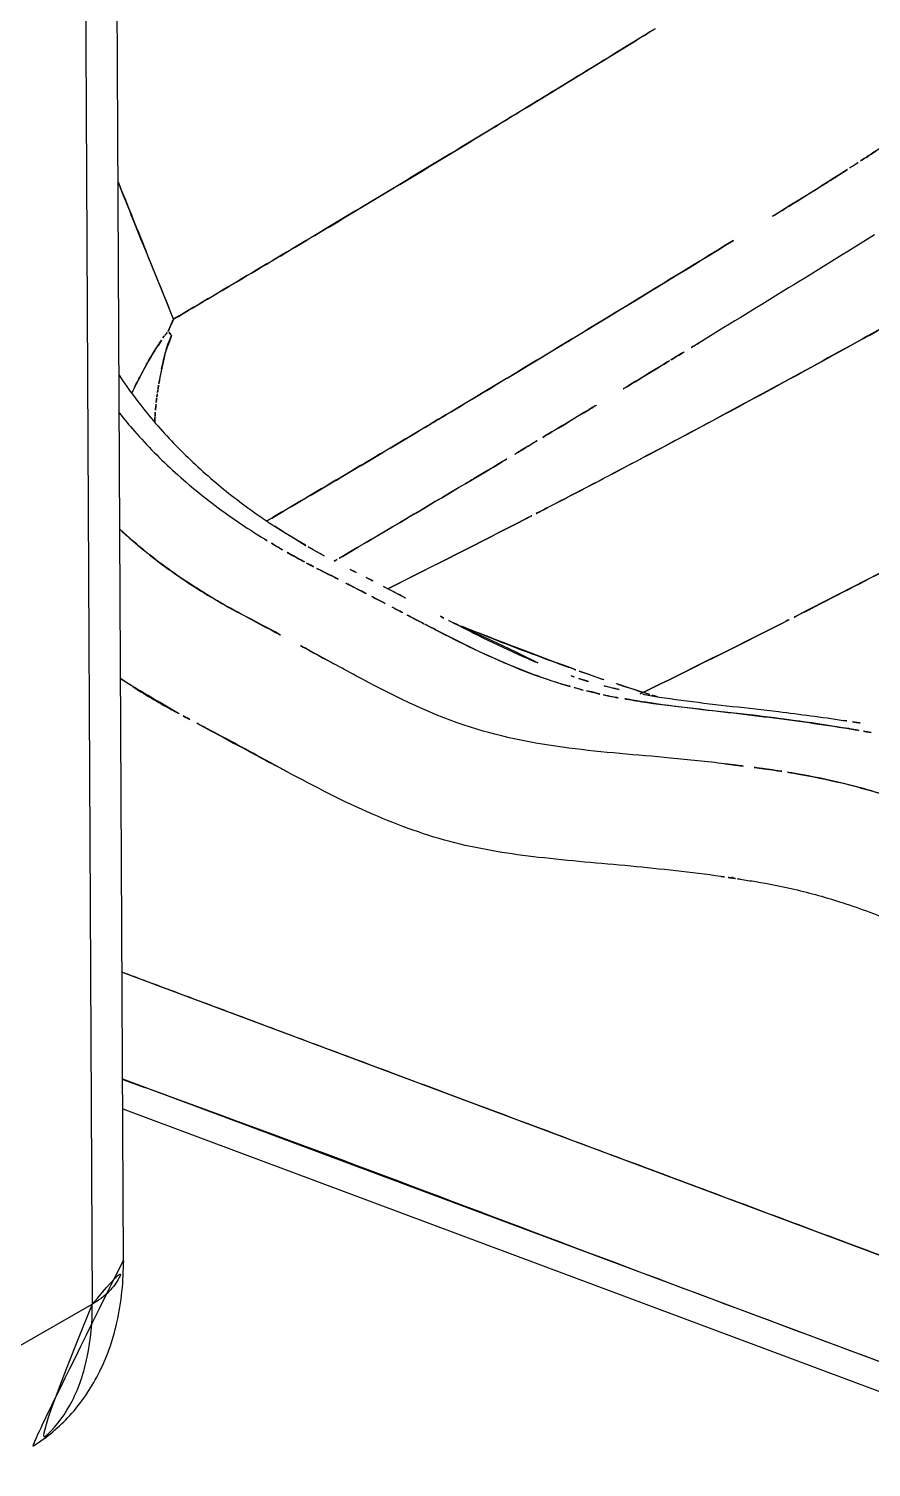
# Model space of a CAD drawing. Extents: x 16296660632 to 16296668616, y -37409619871 to -37409616241.
# Drawn here: x 16296668076 to 16296668186.7, y -37409617444 to -37409617254.8 of the extents above; entities that cross this region are included whole.
import ezdxf

# ---------------------------------------------------------------- set-up
doc = ezdxf.new("R2010")
doc.units = 0
doc.header["$LTSCALE"] = 10
doc.header["$MEASUREMENT"] = 0
doc.layers.get('0').update_dxf_attribs({"linetype": 'CONTINUOUS'})

msp = doc.modelspace()

# ---------------------------------------------------------------- linework, layer by layer
at = {"linetype": 'Continuous'}
for p, q in [((16296668088.412371, -37409617416.771408), (16296668087.58387, -37409617251.073227)), ((16296668083.4835, -37409617256.859154), (16296668084.311991, -37409617422.556259)), ((16296668088.223009, -37409617378.900688), (16296668208.670839, -37409617423.916588)), ((16296668088.293171, -37409617392.932938), (16296668211.48662, -37409617438.975212)), ((16296668088.31295, -37409617396.889137), (16296668214.3906, -37409617444.009361)), ((16296668088.412371, -37409617416.773773), (16296668088.412371, -37409617416.772072)), ((16296668074.545839, -37409617428.194633), (16296668084.311991, -37409617422.556259))]:
    msp.add_line(p, q, dxfattribs=at)
for points, start_tangent, end_tangent in [([(16296668057.62496, -37409617128.613457), (16296668063.731859, -37409617145.765358), (16296668068.934231, -37409617162.41938), (16296668073.299669, -37409617178.661713), (16296668076.87285, -37409617194.594391), (16296668079.67765, -37409617210.299339), (16296668081.722469, -37409617225.854103), (16296668083.00136, -37409617241.353271), (16296668083.483509, -37409617256.859154)], (0.3532709591, -0.935521047), (0.004562876, -0.99998959)), ([(16296668094.980129, -37409617293.036957), (16296668115.469219, -37409617280.866341), (16296668136.56481, -37409617268.134621), (16296668158.28039, -37409617254.837967)], (0.861656284, 0.5074923134), (0.8512581258, 0.5247471803)), ([(16296668158.277781, -37409617254.837212), (16296668136.72176, -37409617268.031578), (16296668115.62258, -37409617280.770393), (16296668094.98044, -37409617293.035843)], (-0.8510458083, -0.5250914513), (-0.8615969295, -0.5075930762)), ([(16296668186.002951, -37409617271.755363), (16296668186.65584, -37409617271.328644)], (0.8375478253, 0.5463640182), (0.8365920874, 0.5478263222)), ([(16296668186.65583, -37409617271.328644), (16296668186.06288, -37409617271.71637), (16296668186.00301, -37409617271.755463)], (-0.8364900775, -0.547982071), (-0.8374862481, -0.5464584012)), ([(16296668186.65584, -37409617271.328644), (16296668190.4482, -37409617268.817719)], (0.8365920874, 0.5478263222), (0.8310029425, 0.5562680195)), ([(16296668183.031, -37409617273.677422), (16296668184.374491, -37409617272.81263)], (0.8418160867, 0.5397644635), (0.8399058952, 0.5427320583)), ([(16296668184.37458, -37409617272.812782), (16296668183.031, -37409617273.677422)], (-0.8399297037, -0.5426952118), (-0.8419017688, -0.5396308105)), ([(16296668184.374491, -37409617272.81263), (16296668184.496679, -37409617272.73365)], (0.8399058955, 0.5427320579), (0.8397305909, 0.5430032548)), ([(16296668184.49678, -37409617272.733803), (16296668184.37458, -37409617272.812782)], (-0.8397483907, -0.5429757272), (-0.8399297034, -0.5426952122)), ([(16296668184.496679, -37409617272.73365), (16296668185.772961, -37409617271.905289)], (0.8397305909, 0.5430032547), (0.8378837256, 0.545848754)), ([(16296668185.773041, -37409617271.905403), (16296668184.49678, -37409617272.733803)], (-0.8378349098, -0.5459236795), (-0.8397483908, -0.542975727)), ([(16296668185.772961, -37409617271.905289), (16296668186.002951, -37409617271.755363)], (0.8378837255, 0.5458487542), (0.8375478254, 0.5463640181)), ([(16296668186.00301, -37409617271.755463), (16296668185.773041, -37409617271.905403)], (-0.8374862481, -0.5464584012), (-0.8378349099, -0.5459236795)), ([(16296668087.703239, -37409617274.985443), (16296668089.743641, -37409617280.051949), (16296668094.99161, -37409617293.042412)], (0.3732481359, -0.9277315501), (0.3752063849, -0.9269412973)), ([(16296668176.942921, -37409617277.513893), (16296668181.486509, -37409617274.663353), (16296668183.031, -37409617273.677422)], (0.8501859738, 0.5264824878), (0.8418160867, 0.5397644636)), ([(16296668183.031, -37409617273.677422), (16296668181.563801, -37409617274.613792), (16296668176.940559, -37409617277.512711)], (-0.8419017688, -0.5396308105), (-0.8503593271, -0.5262024466)), ([(16296668094.98044, -37409617293.035843), (16296668089.76235, -37409617280.156479), (16296668087.70347, -37409617275.054581)], (-0.3761909205, 0.9265421692), (-0.3737683585, 0.9275220828)), ([(16296668176.9401, -37409617277.511398), (16296668168.57057, -37409617282.675293)], (-0.8504271237, -0.5260928694), (-0.8516808284, -0.5240608423)), ([(16296668143.613371, -37409617318.083733), (16296668151.99432, -37409617313.718941), (16296668182.55197, -37409617297.287209), (16296668213.899469, -37409617279.583107)], (0.8882458687, 0.4593683454), (0.8655850682, 0.5007619092)), ([(16296668213.89946, -37409617279.583107), (16296668190.42321, -37409617292.907661), (16296668167.153919, -37409617305.660988), (16296668144.343, -37409617317.711159), (16296668143.61554, -37409617318.087898)], (-0.8660304647, -0.4999912341), (-0.8881034783, -0.4596435704)), ([(16296668130.791479, -37409617305.612648), (16296668152.174179, -37409617292.705971), (16296668168.57057, -37409617282.675308)], (0.8580308502, 0.5135981503), (0.8518074467, 0.5238550122)), ([(16296668168.57057, -37409617282.675293), (16296668152.036301, -37409617292.792343), (16296668130.791519, -37409617305.612709)], (-0.8516808285, -0.5240608423), (-0.8581008483, -0.5134811915)), ([(16296668187.117701, -37409617281.948631), (16296668164.498541, -37409617295.866982)], (-0.8500361332, -0.5267243797), (-0.853426657, -0.5212129517)), ([(16296668250.333941, -37409617292.13221), (16296668218.413549, -37409617310.110153), (16296668187.21533, -37409617326.739288), (16296668177.63727, -37409617331.659927)], (-0.865538099, -0.5008430884), (-0.8911091839, -0.4537889623)), ([(16296668177.63994, -37409617331.665161), (16296668179.30792, -37409617330.813828), (16296668202.563351, -37409617318.665977), (16296668226.36478, -37409617305.707008), (16296668250.333969, -37409617292.132187)], (0.8909838577, 0.4540349825), (0.8660304439, 0.4999912702)), ([(16296668094.29723, -37409617294.552834), (16296668094.519979, -37409617294.050308), (16296668094.74729, -37409617293.545677), (16296668094.980129, -37409617293.036957)], (0.4024561092, 0.9154392826), (0.4188408764, 0.9080596457)), ([(16296668094.99161, -37409617293.042412), (16296668094.76153, -37409617293.547333), (16296668094.532579, -37409617294.051064), (16296668094.305861, -37409617294.549072)], (-0.4150592513, -0.9097943822), (-0.4146093148, -0.9099995143)), ([(16296668092.035931, -37409617297.946358), (16296668092.473511, -37409617297.217293), (16296668093.26894, -37409617295.960373), (16296668093.5809, -37409617295.49987)], (0.5082530058, 0.8612078043), (0.5716998593, 0.8204628394)), ([(16296668093.428801, -37409617295.784309), (16296668092.032049, -37409617297.944008)], (-0.5670246639, -0.8237008138), (-0.5163988428, -0.8563481974)), ([(16296668093.5809, -37409617295.49987), (16296668094.151649, -37409617294.735161)], (0.5716998593, 0.8204628395), (0.6288982994, 0.7774875748)), ([(16296668094.138769, -37409617294.7789), (16296668093.428801, -37409617295.784309)], (-0.5860691027, -0.8102610733), (-0.5670246638, -0.8237008138)), ([(16296668093.816351, -37409617297.842819), (16296668094.727131, -37409617295.195763)], (0.2615600833, 0.9651871957), (0.3913082134, 0.9202596819)), ([(16296668094.72678, -37409617295.195808), (16296668094.07626, -37409617296.887917), (16296668093.815201, -37409617297.842537)], (-0.4534981025, -0.8912572418), (-0.2433172671, -0.969946755)), ([(16296668094.305861, -37409617294.549072), (16296668094.138769, -37409617294.7789)], (-0.5900185697, -0.8073896751), (-0.5860691025, -0.8102610735)), ([(16296668094.64328, -37409617295.072639), (16296668094.581791, -37409617294.981659), (16296668094.43848, -37409617294.767357), (16296668094.29723, -37409617294.552834)], (-0.5612480159, 0.8276476694), (-0.5469713607, 0.8371513188)), ([(16296668094.643259, -37409617295.072647), (16296668094.672819, -37409617295.116501), (16296668094.72678, -37409617295.195808)], (0.5576001044, -0.8301097057), (0.5649314852, -0.825137817)), ([(16296668094.727131, -37409617295.195763), (16296668094.64328, -37409617295.072639)], (-0.5645785568, 0.8253793389), (-0.5612480157, 0.8276476695)), ([(16296668164.498541, -37409617295.866982), (16296668160.627661, -37409617298.227768)], (-0.853426657, -0.5212129518), (-0.8540714628, -0.5201556848)), ([(16296668092.032049, -37409617297.944008), (16296668091.885441, -37409617298.189247), (16296668090.54093, -37409617300.640961)], (-0.5163988428, -0.8563481974), (-0.4554615338, -0.890255464)), ([(16296668093.12676, -37409617301.133957), (16296668093.14126, -37409617301.048012), (16296668093.805679, -37409617297.882339), (16296668093.816351, -37409617297.842819)], (0.165814771, 0.9861569154), (0.2615600833, 0.9651871957)), ([(16296668093.815201, -37409617297.842537), (16296668093.56455, -37409617298.918167), (16296668093.12669, -37409617301.133942)], (-0.2433172671, -0.969946755), (-0.1727905398, -0.9849585927)), ([(16296668160.62678, -37409617298.226318), (16296668164.49848, -37409617295.866867)], (0.8542030286, 0.5199395984), (0.8536456941, 0.520854134)), ([(16296668090.542629, -37409617300.641838), (16296668090.65646, -37409617300.423843), (16296668091.181311, -37409617299.446877), (16296668091.78322, -37409617298.378967), (16296668092.035931, -37409617297.946358)], (0.4609192386, 0.8874420857), (0.5082530058, 0.8612078043)), ([(16296668159.927971, -37409617298.653801), (16296668144.70904, -37409617307.864082)], (-0.8541899878, -0.5199610223), (-0.8569147933, -0.5154580846)), ([(16296668159.926991, -37409617298.652184), (16296668160.62678, -37409617298.226318)], (0.8542995683, 0.5197809612), (0.8542030285, 0.5199395985)), ([(16296668160.627661, -37409617298.227768), (16296668159.927971, -37409617298.653801)], (-0.8540714628, -0.5201556848), (-0.8541899878, -0.5199610223)), ([(16296668087.825899, -37409617300.374352), (16296668090.6856, -37409617304.351883), (16296668095.31275, -37409617309.658943), (16296668100.537029, -37409617314.520119), (16296668106.230591, -37409617318.880814), (16296668108.10331, -37409617320.150291)], (0.5510710013, -0.8344583582), (0.8350300067, -0.5502044055)), ([(16296668089.494591, -37409617302.766548), (16296668089.801029, -37409617302.121758), (16296668090.199221, -37409617301.313873), (16296668090.542629, -37409617300.641838)], (0.4231611691, 0.9060544271), (0.4609192386, 0.8874420857)), ([(16296668090.54093, -37409617300.640961), (16296668090.04059, -37409617301.640762), (16296668089.49921, -37409617302.770813)], (-0.4554615338, -0.890255464), (-0.423180634, -0.9060453361)), ([(16296668092.977329, -37409617302.062767), (16296668093.12676, -37409617301.133957)], (0.1513911001, 0.9884739424), (0.1658147709, 0.9861569154)), ([(16296668093.12669, -37409617301.133942), (16296668093.115511, -37409617301.197899), (16296668092.97295, -37409617302.062103)], (-0.1727905398, -0.9849585927), (-0.1537740139, -0.9881060432)), ([(16296668144.70859, -37409617307.863327), (16296668159.926991, -37409617298.652184)], (0.8568403538, 0.5155818151), (0.8542995683, 0.5197809612)), ([(16296668092.764469, -37409617303.568062), (16296668092.748079, -37409617303.705833), (16296668092.657129, -37409617304.559013)], (-0.1197989636, -0.992798171), (-0.0952589011, -0.9954525311)), ([(16296668092.76845, -37409617303.56855), (16296668092.83671, -37409617303.038857)], (0.1221907677, 0.9925066329), (0.1332803868, 0.9910783715)), ([(16296668092.831791, -37409617303.0382), (16296668092.764469, -37409617303.568062)], (-0.132192978, -0.9912239992), (-0.1197989636, -0.992798171)), ([(16296668092.83671, -37409617303.038857), (16296668092.91608, -37409617302.472572)], (0.1332803868, 0.9910783715), (0.1441554298, 0.9895550576)), ([(16296668092.911051, -37409617302.47184), (16296668092.831791, -37409617303.0382)], (-0.1449125565, -0.9894444658), (-0.1321929781, -0.9912239992)), ([(16296668092.91608, -37409617302.472572), (16296668092.977329, -37409617302.062767)], (0.1441554299, 0.9895550576), (0.1513911001, 0.9884739424)), ([(16296668092.97295, -37409617302.062103), (16296668092.911051, -37409617302.47184)], (-0.1537740141, -0.9881060432), (-0.1449125566, -0.9894444658)), ([(16296668087.847349, -37409617305.335609), (16296668089.8514, -37409617307.755676), (16296668095.19903, -37409617313.192307), (16296668101.263861, -37409617318.124527), (16296668106.93014, -37409617321.933487)], (0.617353395, -0.7866859511), (0.8510208327, -0.5251319285)), ([(16296668092.56369, -37409617305.671829), (16296668092.657909, -37409617304.55909)], (0.0687249162, 0.9976356479), (0.0990911565, 0.9950783601)), ([(16296668092.657129, -37409617304.559013), (16296668092.567169, -37409617305.672081)], (-0.095258901, -0.9954525312), (-0.065428536, -0.9978572577)), ([(16296668092.657909, -37409617304.55909), (16296668092.76845, -37409617303.56855)], (0.0990911564, 0.9950783601), (0.1221907678, 0.9925066329)), ([(16296668092.512501, -37409617306.618423), (16296668092.53768, -37409617306.087852)], (0.038596381, 0.9992548821), (0.0559741461, 0.9984322185)), ([(16296668092.542339, -37409617306.088112), (16296668092.525471, -37409617306.434563), (16296668092.517941, -37409617306.618637)], (-0.0536564527, -0.998559455), (-0.0381236056, -0.9992730311)), ([(16296668092.53768, -37409617306.087852), (16296668092.56369, -37409617305.671829)], (0.055974146, 0.9984322185), (0.0687249163, 0.9976356479)), ([(16296668092.567169, -37409617305.672081), (16296668092.542339, -37409617306.088112)], (-0.0654285359, -0.9978572577), (-0.0536564529, -0.9985594549)), ([(16296668130.791519, -37409617305.612709), (16296668127.99539, -37409617307.283943), (16296668107.237989, -37409617319.564003)], (-0.8581008483, -0.5134811915), (-0.8627753422, -0.5055874888)), ([(16296668107.240829, -37409617319.565971), (16296668128.11759, -37409617307.211411), (16296668130.791479, -37409617305.612648)], (0.8627486449, 0.5056330445), (0.8580308502, 0.5135981503)), ([(16296668141.584921, -37409617309.740356), (16296668144.70859, -37409617307.863327)], (0.8574656217, 0.5145412594), (0.8568403538, 0.5155818151)), ([(16296668144.70904, -37409617307.864082), (16296668141.58514, -37409617309.740738)], (-0.8569147933, -0.5154580846), (-0.8575082122, -0.5144702771)), ([(16296668137.02195, -37409617312.472656), (16296668141.584921, -37409617309.740356)], (0.8584411515, 0.512912068), (0.8574656217, 0.5145412594)), ([(16296668141.58514, -37409617309.740738), (16296668137.022169, -37409617312.473007)], (-0.8575082122, -0.5144702771), (-0.8583954215, -0.5129885968)), ([(16296668134.478901, -37409617313.990227), (16296668136.26223, -37409617312.926422), (16296668137.02195, -37409617312.472656)], (0.8590047403, 0.5119676319), (0.8584411515, 0.512912068)), ([(16296668137.022169, -37409617312.473007), (16296668134.47933, -37409617313.990952)], (-0.8583954215, -0.5129885968), (-0.8589002503, -0.5121429098)), ([(16296668117.188801, -37409617324.217812), (16296668134.478901, -37409617313.990227)], (0.8621900023, 0.5065850372), (0.8590047403, 0.5119676319)), ([(16296668134.47933, -37409617313.990952), (16296668132.20396, -37409617315.346336), (16296668117.189369, -37409617324.218788)], (-0.8589002503, -0.5121429098), (-0.862525182, -0.5060141405)), ([(16296668141.117229, -37409617319.371964), (16296668143.613371, -37409617318.083733)], (0.8890296994, 0.4578495317), (0.8882458687, 0.4593683454)), ([(16296668143.61554, -37409617318.087898), (16296668141.11974, -37409617319.376823)], (-0.8881034783, -0.4596435704), (-0.8889164648, -0.4580693381)), ([(16296668087.92267, -37409617320.634071), (16296668090.636221, -37409617323.036903), (16296668097.181311, -37409617327.864449), (16296668104.659321, -37409617332.215134)], (0.7284788686, -0.6850682725), (0.8878553307, -0.4601227138)), ([(16296668104.65778, -37409617332.214256), (16296668097.841761, -37409617328.291763), (16296668091.543591, -37409617323.780533), (16296668087.927561, -37409617320.638931)], (-0.8879897395, 0.459863265), (-0.7285464101, 0.6849964441)), ([(16296668108.10331, -37409617320.150291), (16296668108.21954, -37409617320.226753)], (0.8350300067, -0.5502044055), (0.8359033499, -0.5488766615)), ([(16296668108.21954, -37409617320.226753), (16296668112.32197, -37409617322.766502), (16296668112.67029, -37409617322.96891)], (0.83590335, -0.5488766615), (0.8656660686, -0.5006218709)), ([(16296668141.11974, -37409617319.376823), (16296668123.15856, -37409617328.483482)], (-0.8889164648, -0.4580693381), (-0.8949454926, -0.446175487)), ([(16296668123.15889, -37409617328.480812), (16296668141.117229, -37409617319.371964)], (0.8946236869, 0.4468203877), (0.8890296994, 0.4578495316)), ([(16296668106.93014, -37409617321.933487), (16296668107.84701, -37409617322.491837)], (0.8510208327, -0.5251319285), (0.8571226124, -0.5151124414)), ([(16296668107.16893, -37409617322.076927), (16296668106.92617, -37409617321.927742)], (-0.8527751436, 0.5222782347), (-0.8511665192, 0.5248957578)), ([(16296668107.84701, -37409617322.491837), (16296668111.70318, -37409617324.689194)], (0.8571226124, -0.5151124413), (0.8796911037, -0.4755455416)), ([(16296668111.703991, -37409617324.687683), (16296668107.16893, -37409617322.076927)], (-0.8794341437, 0.476020574), (-0.8527751436, 0.5222782346)), ([(16296668112.67029, -37409617322.96891), (16296668118.20385, -37409617325.943909)], (0.8656660686, -0.500621871), (0.8944585946, -0.4471507827)), ([(16296668116.098949, -37409617324.85791), (16296668117.188801, -37409617324.217812)], (0.8623528665, 0.5063077459), (0.8621900023, 0.5065850372)), ([(16296668117.189369, -37409617324.218788), (16296668116.098749, -37409617324.858276)], (-0.862525182, -0.5060141405), (-0.8627648116, -0.5056054587)), ([(16296668111.705959, -37409617324.690689), (16296668112.479071, -37409617325.104393)], (0.8797056839, -0.4755185692), (0.8836690762, -0.4681121274)), ([(16296668112.20986, -37409617324.959686), (16296668111.703991, -37409617324.687683)], (-0.8820462243, 0.4711628787), (-0.8794341437, 0.476020574)), ([(16296668112.479071, -37409617325.104393), (16296668114.856251, -37409617326.326286)], (0.8836690762, -0.4681121273), (0.8948309526, -0.4464051594)), ([(16296668114.85643, -37409617326.326424), (16296668112.20986, -37409617324.959686)], (-0.8946835039, 0.446700602), (-0.8820462243, 0.4711628787)), ([(16296668114.856421, -37409617326.326393), (16296668119.43292, -37409617328.655884)], (0.8955574615, -0.4449458766), (0.887635853, -0.4605459722)), ([(16296668118.20393, -37409617325.944183), (16296668120.286341, -37409617326.997726)], (0.8941892751, -0.4476891112), (0.8905657616, -0.4548545089)), ([(16296668119.434931, -37409617328.667389), (16296668114.85096, -37409617326.331268)], (-0.8879819707, 0.4598782661), (-0.8946674842, 0.446732686)), ([(16296668120.286341, -37409617326.997726), (16296668122.600229, -37409617328.189507)], (0.8905657616, -0.4548545089), (0.8876550677, -0.4605089366)), ([(16296668122.600229, -37409617328.189507), (16296668130.08637, -37409617332.104607)], (0.8876550677, -0.4605089366), (0.8868310028, -0.4620939)), ([(16296668119.43292, -37409617328.655884), (16296668121.728939, -37409617329.854309)], (0.887635853, -0.4605459722), (0.8855967509, -0.4644549437)), ([(16296668119.93545, -37409617328.926933), (16296668119.434931, -37409617328.667389)], (-0.8875193651, 0.4607704163), (-0.8879819707, 0.4598782662)), ([(16296668121.72575, -37409617329.85965), (16296668119.93545, -37409617328.926933)], (-0.8863159355, 0.463081054), (-0.8875193652, 0.4607704162)), ([(16296668121.728939, -37409617329.854309), (16296668124.5772, -37409617331.351936)], (0.8855967509, -0.4644549438), (0.8849674782, -0.4656528347)), ([(16296668124.973669, -37409617331.559952), (16296668121.72575, -37409617329.85965)], (-0.8859625159, 0.4637568548), (-0.8863159355, 0.463081054)), ([(16296668124.5772, -37409617331.351936), (16296668126.06065, -37409617332.131653)], (0.8849674782, -0.4656528348), (0.8854809951, -0.4646755937)), ([(16296668126.061991, -37409617332.129097), (16296668124.973669, -37409617331.559952)], (-0.886373448, 0.4629709609), (-0.8859625159, 0.4637568548)), ([(16296668177.63727, -37409617331.659927), (16296668174.827749, -37409617333.086952)], (-0.8911091846, -0.4537889609), (-0.8920574138, -0.4519220845)), ([(16296668104.66157, -37409617332.213943), (16296668116.057079, -37409617338.357384)], (0.8880360939, -0.4597737443), (0.8786152753, -0.4775303112)), ([(16296668126.06065, -37409617332.131653), (16296668127.36874, -37409617332.816566), (16296668129.2279, -37409617333.782021)], (0.8854809951, -0.4646755936), (0.8887824019, -0.4583294034)), ([(16296668129.22316, -37409617333.770203), (16296668126.061991, -37409617332.129097)], (-0.8890423777, 0.4578249127), (-0.8863734481, 0.4629709608)), ([(16296668146.835859, -37409617341.253609), (16296668144.282169, -37409617340.46991), (16296668129.93914, -37409617334.138023), (16296668129.22316, -37409617333.770203)], (-0.9620115382, 0.2730087918), (-0.8890423777, 0.4578249127)), ([(16296668129.2279, -37409617333.782021), (16296668139.704981, -37409617338.721642), (16296668146.824751, -37409617341.241028)], (0.8887824019, -0.4583294034), (0.9586447476, -0.2846054248)), ([(16296668130.08637, -37409617332.104607), (16296668131.16198, -37409617332.663696)], (0.8868310028, -0.4620939), (0.8878032886, -0.4602231207)), ([(16296668131.16198, -37409617332.663696), (16296668141.595039, -37409617337.719147), (16296668147.254379, -37409617339.936569)], (0.8878032886, -0.4602231206), (0.9450251322, -0.3269977057)), ([(16296668131.888611, -37409617333.037209), (16296668133.373409, -37409617333.63031)], (0.9280452991, -0.3724673446), (0.929245888, -0.3694618786)), ([(16296668133.37241, -37409617333.63279), (16296668131.827299, -37409617333.007668)], (-0.9277082168, 0.3733061271), (-0.9263018992, 0.3767821541)), ([(16296668133.373409, -37409617333.63031), (16296668139.46958, -37409617336.012337), (16296668144.61627, -37409617337.961082)], (0.929245888, -0.3694618786), (0.9373553454, -0.3483747358)), ([(16296668144.61585, -37409617337.962257), (16296668134.159861, -37409617333.948776), (16296668133.37241, -37409617333.63279)], (-0.9390517826, 0.3437757256), (-0.9277082168, 0.373306127)), ([(16296668174.827749, -37409617333.086952), (16296668156.71176, -37409617342.111267)], (-0.8920574138, -0.4519220845), (-0.8980975336, -0.4397963395)), ([(16296668156.71176, -37409617342.111267), (16296668174.83074, -37409617333.092842)], (0.8985387737, 0.4388941468), (0.8919750211, 0.4520846843)), ([(16296668174.83074, -37409617333.092842), (16296668177.63994, -37409617331.665161)], (0.8919750211, 0.4520846843), (0.8909838577, 0.4540349825)), ([(16296668116.05798, -37409617338.355728), (16296668104.65867, -37409617332.214706)], (-0.8789457045, 0.4769218473), (-0.8870612867, 0.4616516799)), ([(16296668167.459551, -37409617351.503647), (16296668160.31197, -37409617350.74514), (16296668146.95373, -37409617349.434883), (16296668133.17569, -37409617346.418854), (16296668118.95048, -37409617339.914703), (16296668116.05798, -37409617338.355728)], (-0.993058277, 0.1176233758), (-0.8789457045, 0.4769218473)), ([(16296668144.61627, -37409617337.961082), (16296668147.58079, -37409617339.047997)], (0.9373553454, -0.3483747358), (0.9405022739, -0.3397873936)), ([(16296668147.575081, -37409617339.029282), (16296668145.662041, -37409617338.343231), (16296668144.61585, -37409617337.962257)], (-0.942377481, 0.3345514659), (-0.9390517826, 0.3437757256)), ([(16296668147.58079, -37409617339.047997), (16296668148.30666, -37409617339.309227)], (0.9405022739, -0.3397873934), (0.9413597878, -0.3374044308)), ([(16296668148.30666, -37409617339.309227), (16296668156.71175, -37409617342.111267)], (0.9413597878, -0.3374044308), (0.9576954949, -0.2877834934)), ([(16296668088.026369, -37409617340.304497), (16296668091.01626, -37409617342.204567), (16296668095.436991, -37409617344.761673)], (0.8333273463, -0.5527798241), (0.8759773065, -0.4823523178)), ([(16296668095.436541, -37409617344.762604), (16296668090.030951, -37409617341.607773), (16296668088.02766, -37409617340.310173)], (-0.8794059693, 0.4760726217), (-0.8319225936, 0.5548916996)), ([(16296668146.824751, -37409617341.241028), (16296668147.649099, -37409617341.480133)], (0.9586447477, -0.2846054248), (0.9621647002, -0.2724685113)), ([(16296668147.254379, -37409617339.936569), (16296668148.23719, -37409617340.267967)], (0.9450251322, -0.3269977057), (0.9501206774, -0.3118825075)), ([(16296668147.649099, -37409617341.480133), (16296668150.7582, -37409617342.278633)], (0.9621647002, -0.2724685113), (0.9745364818, -0.2242290028)), ([(16296668148.23719, -37409617340.267967), (16296668151.599751, -37409617341.262917)], (0.9501206774, -0.3118825075), (0.9673021408, -0.2536268289)), ([(16296668156.71176, -37409617342.111267), (16296668147.575081, -37409617339.029282)], (-0.9526245668, 0.3041487049), (-0.942377481, 0.3345514659)), ([(16296668151.599751, -37409617341.262917), (16296668156.6674, -37409617342.36158)], (0.9673021408, -0.2536268289), (0.9844688274, -0.1755594709)), ([(16296668150.75791, -37409617342.244179), (16296668146.835859, -37409617341.253609)], (-0.9758809803, 0.2183032578), (-0.9620115382, 0.2730087918)), ([(16296668150.7582, -37409617342.278633), (16296668151.478359, -37409617342.439796)], (0.9745364818, -0.2242290029), (0.977162764, -0.2124921942)), ([(16296668151.478359, -37409617342.439796), (16296668156.529791, -37409617343.348396)], (0.977162764, -0.2124921943), (0.9890843707, -0.1473502891)), ([(16296668156.513691, -37409617343.332077), (16296668150.75791, -37409617342.244179)], (-0.9876762525, 0.1565107674), (-0.9758809803, 0.2183032578)), ([(16296668156.29549, -37409617342.287086), (16296668156.564501, -37409617342.175926)], (0.9294965872, 0.3688307123), (0.918744549, 0.3948524454)), ([(16296668156.564501, -37409617342.175903), (16296668156.295799, -37409617342.286949)], (-0.9187391788, -0.3948649405), (-0.9294794256, -0.3688739586)), ([(16296668183.72436, -37409617346.879417), (16296668170.728411, -37409617345.068459), (16296668157.61442, -37409617343.501053), (16296668156.513691, -37409617343.332077)], (-0.987209209, 0.1594301657), (-0.9876762525, 0.1565107674)), ([(16296668156.529791, -37409617343.348396), (16296668162.498051, -37409617344.116966), (16296668173.28199, -37409617345.390137), (16296668183.724279, -37409617346.879951)], (0.9890843707, -0.1473502891), (0.9872208706, -0.1593579385)), ([(16296668156.564501, -37409617342.175926), (16296668156.70993, -37409617342.112106)], (0.9187445491, 0.3948524453), (0.9126485718, 0.4087451338)), ([(16296668156.71175, -37409617342.111267), (16296668156.564501, -37409617342.175903)], (-0.9125648791, -0.408931952), (-0.9187391789, -0.3948649404)), ([(16296668156.6674, -37409617342.36158), (16296668162.437811, -37409617343.226868), (16296668174.483629, -37409617344.63961), (16296668182.99947, -37409617345.787598)], (0.9844688274, -0.1755594709), (0.9890515229, -0.1475706107)), ([(16296668156.70993, -37409617342.112106), (16296668156.78256, -37409617342.13414)], (0.9568612107, -0.2905453895), (0.9570473022, -0.2899318219)), ([(16296668156.782499, -37409617342.13427), (16296668156.71176, -37409617342.111267)], (-0.9512227074, 0.3085050421), (-0.950820745, 0.3097416842)), ([(16296668156.78256, -37409617342.13414), (16296668158.83214, -37409617342.735802)], (0.9570473024, -0.2899318213), (0.9618066644, -0.2737296846)), ([(16296668158.59322, -37409617342.69117), (16296668156.782499, -37409617342.13427)], (-0.9598359714, 0.2805617721), (-0.9512227075, 0.3085050418)), ([(16296668095.436991, -37409617344.761673), (16296668096.252119, -37409617345.20694)], (0.8759773065, -0.4823523178), (0.8791914633, -0.4764686462)), ([(16296668097.13307, -37409617345.660507), (16296668095.436541, -37409617344.762604)], (-0.8881606315, 0.4595331247), (-0.8794059693, 0.4760726217)), ([(16296668096.252119, -37409617345.20694), (16296668098.036501, -37409617346.160583)], (0.8791914633, -0.4764686463), (0.8840889338, -0.4673186891)), ([(16296668098.036501, -37409617346.160583), (16296668101.791349, -37409617348.138733), (16296668108.44677, -37409617351.758179), (16296668108.54586, -37409617351.812157)], (0.8840889338, -0.4673186891), (0.8782349497, -0.4782294148)), ([(16296668182.99947, -37409617345.787598), (16296668184.22208, -37409617345.972633)], (0.9890515229, -0.1475706107), (0.9884235117, -0.1517200105)), ([(16296668183.724279, -37409617346.879951), (16296668184.079149, -37409617346.937492)], (0.9872208706, -0.1593579386), (0.9869979136, -0.160733066)), ([(16296668184.07185, -37409617346.935738), (16296668183.72436, -37409617346.879417)], (-0.9870288857, 0.1605427633), (-0.987209209, 0.1594301657)), ([(16296668184.07971, -37409617346.93956), (16296668186.679291, -37409617347.394043)], (0.9870697036, -0.1602916099), (0.9828671007, -0.1843156597)), ([(16296668184.22208, -37409617345.972633), (16296668186.855049, -37409617346.38916)], (0.9884235117, -0.1517200105), (0.9869835542, -0.1608212167)), ([(16296668186.679251, -37409617347.3946), (16296668184.07242, -37409617346.937851)], (-0.9828059935, 0.1846412172), (-0.9870032983, 0.1606999975)), ([(16296668108.544531, -37409617351.814613), (16296668097.13303, -37409617345.660393)], (-0.8788861618, 0.4770315657), (-0.8880443338, 0.4597578289)), ([(16296668166.93029, -37409617366.314201), (16296668155.0702, -37409617364.966713), (16296668142.974819, -37409617363.802353), (16296668131.97801, -37409617361.899307), (16296668121.141359, -37409617358.124153), (16296668109.83704, -37409617352.513657), (16296668108.544531, -37409617351.814613)], (-0.9911748287, 0.132561152), (-0.8788861618, 0.4770315657)), ([(16296668167.459061, -37409617351.507698), (16296668173.70046, -37409617352.309013)], (0.9931508487, -0.1168391702), (0.9904068508, -0.1381820171)), ([(16296668173.711821, -37409617352.309837), (16296668167.459551, -37409617351.503647)], (-0.9904342551, 0.1379854568), (-0.993058277, 0.1176233758)), ([(16296668173.703291, -37409617352.310867), (16296668176.912781, -37409617352.812752)], (0.9902801259, -0.1390872829), (0.9853987552, -0.1702624249)), ([(16296668176.912729, -37409617352.813042), (16296668173.71277, -37409617352.312866)], (-0.9854127272, 0.1701815414), (-0.9902902473, 0.1390152012)), ([(16296668231.112801, -37409617407.214417), (16296668229.91412, -37409617401.347069), (16296668227.528509, -37409617393.255203), (16296668224.417521, -37409617385.874237), (16296668220.60885, -37409617379.190552), (16296668216.14003, -37409617373.248268), (16296668211.00806, -37409617368.04068), (16296668205.17964, -37409617363.534088), (16296668198.61492, -37409617359.703346), (16296668191.308809, -37409617356.564522), (16296668183.06181, -37409617354.08654), (16296668176.912729, -37409617352.813042)], (-0.1687681009, 0.9856557858), (-0.9854127272, 0.1701815414)), ([(16296668176.912781, -37409617352.812752), (16296668182.813259, -37409617354.02636), (16296668190.919121, -37409617356.42514), (16296668198.31782, -37409617359.558296), (16296668205.00979, -37409617363.426697), (16296668210.889549, -37409617367.940567), (16296668216.093031, -37409617373.188057), (16296668220.56472, -37409617379.116257), (16296668224.39193, -37409617385.82209), (16296668227.549271, -37409617393.320084), (16296668229.93601, -37409617401.446091), (16296668231.112341, -37409617407.2145)], (0.9853987552, -0.1702624249), (0.168996582, -0.9856166371)), ([(16296668166.929131, -37409617366.322868), (16296668168.13909, -37409617366.487877)], (0.9911248548, -0.1329342777), (0.9904684062, -0.137740104)), ([(16296668168.488199, -37409617366.527031), (16296668166.93029, -37409617366.314201)], (-0.9904062793, 0.1381861132), (-0.9911748287, 0.1325611521)), ([(16296668168.13909, -37409617366.487877), (16296668168.486839, -37409617366.53656)], (0.9904684062, -0.137740104), (0.9902092222, -0.1395911755)), ([(16296668168.452511, -37409617366.36515), (16296668168.488199, -37409617366.527031)], (0.2091361038, -0.9778865425), (0.2214397092, -0.975174064)), ([(16296668168.488649, -37409617366.528603), (16296668168.452641, -37409617366.365128)], (-0.2213322174, 0.9751984667), (-0.2089069485, 0.9779355229)), ([(16296668168.486839, -37409617366.53656), (16296668169.457239, -37409617366.676369)], (0.9902092222, -0.1395911756), (0.9893041941, -0.145867102)), ([(16296668169.45854, -37409617366.667549), (16296668168.488649, -37409617366.528603)], (-0.9891913313, 0.1466305224), (-0.9905647461, 0.1370455539)), ([(16296668169.457239, -37409617366.676369), (16296668171.512421, -37409617366.997993), (16296668176.56953, -37409617368.001671), (16296668182.8813, -37409617369.759911), (16296668190.061781, -37409617372.50425), (16296668196.96129, -37409617376.341248), (16296668203.09622, -37409617381.229927), (16296668207.15658, -37409617385.799141), (16296668210.48052, -37409617391.037163), (16296668213.047621, -37409617396.843483), (16296668214.569719, -37409617401.609619), (16296668215.49111, -37409617405.537193)], (0.9893041941, -0.1458671021), (0.199575084, -0.9798825368)), ([(16296668208.678419, -37409617423.928047), (16296668195.08223, -37409617418.846626), (16296668181.936041, -37409617413.933357), (16296668169.21818, -37409617409.180183), (16296668156.921419, -37409617404.584373), (16296668145.03853, -37409617400.143257), (16296668133.56233, -37409617395.854141), (16296668122.48559, -37409617391.714317), (16296668111.8011, -37409617387.721077), (16296668101.50165, -37409617383.871773), (16296668091.580021, -37409617380.163658), (16296668088.22303, -37409617378.909073)], (-0.9367164975, 0.3500888505), (-0.9367223074, 0.3500733049)), ([(16296668211.48662, -37409617438.975227), (16296668152.96809, -37409617417.10453), (16296668095.91423, -37409617395.781227), (16296668088.26391, -37409617393.01413)], (-0.9367167418, 0.3500881969), (-0.9406923177, 0.3392609075)), ([(16296668088.41256, -37409617416.772072), (16296668087.551439, -37409617424.970337), (16296668085.09561, -37409617431.795441), (16296668081.36846, -37409617437.19265), (16296668076.58436, -37409617441.204391), (16296668075.837049, -37409617441.654579)], (0.0048912621, -0.9999880377), (-0.8663711169, -0.4994007286)), ([(16296668088.40584, -37409617417.044724), (16296668088.407101, -37409617417.019211), (16296668088.4119, -37409617416.773781)], (0.0522896143, 0.9986319624), (-0.0072791439, 0.9999735067)), ([(16296668084.311991, -37409617422.556831), (16296668086.500441, -37409617420.902344), (16296668087.86627, -37409617419.045303), (16296668088.40584, -37409617417.044724)], (0.863533973, 0.5042906677), (0.0522896144, 0.9986319623)), ([(16296668084.311939, -37409617422.556847), (16296668083.652849, -37409617429.513847), (16296668081.657089, -37409617435.327583), (16296668078.418079, -37409617439.725327), (16296668075.84417, -37409617441.646492)], (0.0032852191, -0.9999946037), (-0.8653929514, -0.5010938431))]:
    msp.add_spline(points, degree=3, dxfattribs=dict(at, start_tangent=start_tangent, end_tangent=end_tangent))

doc.saveas('drawing.dxf')
